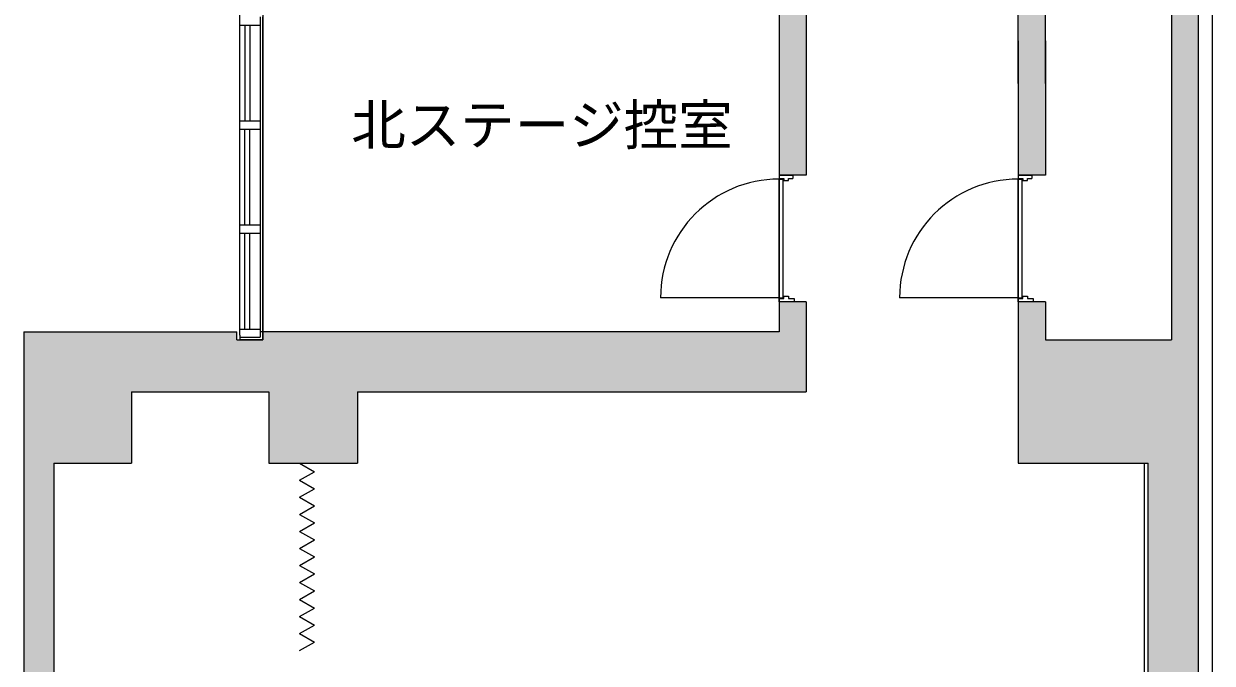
# Model space of a CAD drawing. Units: millimetres, scale not verified. Extents: x -41541 to 40812, y -111456 to -40681.
# Drawn here: x -41541 to -32816, y -59909 to -55216 of the extents above; entities that cross this region are included whole.
import ezdxf
from ezdxf.enums import TextEntityAlignment as Align

# ---------------------------------------------------------------- set-up
doc = ezdxf.new("R2010")
doc.units = ezdxf.units.MM
doc.header["$LTSCALE"] = 200
doc.linetypes.add('DASHED1', pattern=[1.8, 1.2, -0.6])
doc.layers.add('0-1_躯体', color=7, linetype='Continuous', lineweight=9)
doc.layers.add('0-2_建具', color=7, linetype='Continuous', lineweight=9)
doc.layers.add('0-4_室名', color=7, linetype='Continuous')
doc.styles.add('ＭＳ Ｐゴシック', font='')
doc.styles.get('ＭＳ Ｐゴシック').set_extended_font_data('MS PGothic')

msp = doc.modelspace()

# ---------------------------------------------------------------- linework, layer by layer
at = {"layer": '0-1_躯体'}
for p, q in [((-34241.1, -55653.4), (-34241.1, -50791.2)), ((-32916.1, -61366.2), (-32916.1, -51171.2)), ((-32816.1, -51931.2), (-32816.1, -61454.9)), ((-35996.1, -52039.4), (-35996.1, -57476.2)), ((-35796.1, -52039.4), (-35796.1, -56326.2)), ((-39786.1, -55146.3), (-39786.1, -57536.2)), ((-34041.1, -55653.4), (-34041.1, -55146.2)), ((-33116.1, -55146.2), (-33116.1, -57536.2)), ((-34241.1, -55342.6), (-34241.1, -58441.2)), ((-35796.1, -56326.2), (-35996.1, -56326.2)), ((-35796.1, -57256.2), (-35996.1, -57256.2)), ((-35796.1, -57256.2), (-35796.1, -57916.2)), ((-34041.1, -57256.2), (-34241.1, -57256.2)), ((-34041.1, -57256.2), (-34041.1, -57536.2)), ((-41541.1, -57476.2), (-39976.1, -57476.2)), ((-39976.1, -57536.2), (-39976.1, -57476.2)), ((-35996.1, -57476.2), (-39786.1, -57476.2)), ((-39976.1, -57536.2), (-39786.1, -57536.2)), ((-34041.1, -57536.2), (-33116.1, -57536.2)), ((-40751.1, -57916.2), (-40751.1, -58441.2)), ((-39091.1, -57916.2), (-35796.1, -57916.2)), ((-39091.1, -57916.2), (-39091.1, -58441.2)), ((-41321.1, -58441.2), (-41321.1, -63836.2)), ((-41321.1, -58441.2), (-40751.1, -58441.2)), ((-34241.1, -58441.2), (-33286.1, -58441.2)), ((-33316.1, -58441.2), (-33316.1, -82591.2)), ((-33286.1, -61366.2), (-33286.1, -58441.2))]:
    msp.add_line(p, q, dxfattribs=at)
for points in [[(-34041.1, -55342.6), (-34041.1, -56326.2), (-34241.1, -56326.2)], [(-41541.1, -57476.2), (-41541.1, -83556.2), (-39976.1, -83556.2)], [(-40751.1, -57916.2), (-39741.1, -57916.2), (-39741.1, -58441.2), (-39091.1, -58441.2)]]:
    msp.add_lwpolyline(points, dxfattribs=at)
at = {"layer": '0-1_躯体', "color": 9}
for points in [[(-35796.1, -50791.2), (-35996.1, -50791.2), (-35796.1, -56326.2), (-35996.1, -56326.2)], [(-34241.1, -53081.2), (-34241.1, -56326.2), (-34041.1, -53081.2), (-34041.1, -56326.2)], [(-33116.1, -54491.2), (-33116.1, -61366.2), (-32916.1, -54491.2), (-32916.1, -61366.2)], [(-35996.1, -57256.2), (-35996.1, -57916.2), (-35796.1, -57256.2), (-35796.1, -57916.2)], [(-34041.1, -57256.2), (-34241.1, -57256.2), (-34041.1, -58441.2), (-34241.1, -58441.2)], [(-40751.1, -58441.2), (-40751.1, -57476.2), (-41541.1, -58441.2), (-41541.1, -57476.2)], [(-41541.1, -57476.2), (-41541.1, -82591.2), (-41321.1, -57476.2), (-41321.1, -82591.2)], [(-39976.1, -57476.2), (-40751.1, -57476.2), (-39976.1, -57916.2), (-40751.1, -57916.2)], [(-39786.1, -57476.2), (-39786.1, -57916.2), (-39741.1, -57476.2), (-39741.1, -57916.2)], [(-39091.1, -57476.2), (-39741.1, -57476.2), (-39091.1, -58441.2), (-39741.1, -58441.2)], [(-35996.1, -57476.2), (-39091.1, -57476.2), (-35996.1, -57916.2), (-39091.1, -57916.2)], [(-39786.1, -57536.1), (-40751.1, -57536.1), (-39786.1, -57916.2), (-40751.1, -57916.2)], [(-34041.1, -57536.2), (-34041.1, -58441.2), (-33286.1, -57536.2), (-33286.1, -58441.2)], [(-33286.1, -61366.2), (-33116.1, -61366.2), (-33286.1, -57536.2), (-33116.1, -57536.2)]]:
    msp.add_solid(points, dxfattribs=at)
at = {"layer": '0-2_建具'}
for p, q in [((-39956.1, -57500.9), (-39956.1, -55146.3)), ((-39956.1, -55226.2), (-39806.1, -55226.2)), ((-39918.6, -55226.2), (-39918.6, -55929.2)), ((-39881.1, -55226.2), (-39881.1, -55929.2)), ((-39806.1, -55166.2), (-39806.1, -57516.2)), ((-39786.1, -57536.1), (-39786.1, -55166.2)), ((-39956.1, -55929.2), (-39806.1, -55929.2)), ((-39956.1, -55989.2), (-39806.1, -55989.2)), ((-39918.6, -56692.5), (-39918.6, -55989.2)), ((-39881.1, -56692.5), (-39881.1, -55989.2)), ((-35996.1, -56326.2), (-35896.1, -56326.2)), ((-35996.1, -56356.2), (-35966.1, -56356.2)), ((-35996.1, -57226.2), (-35996.1, -56356.2)), ((-35966.1, -57226.2), (-35966.1, -56356.2)), ((-35961.1, -56351.2), (-35961.1, -56366.2)), ((-35926.1, -56351.2), (-35896.1, -56351.2)), ((-35926.1, -56366.2), (-35926.1, -56351.2)), ((-35896.1, -56326.2), (-35896.1, -56351.2)), ((-34241.1, -56326.2), (-34141.1, -56326.2)), ((-34241.1, -56326.2), (-34241.1, -56351.2)), ((-34241.1, -56351.2), (-34206.1, -56351.2)), ((-34241.1, -57226.2), (-34241.1, -56356.2)), ((-34241.1, -56356.2), (-34211.1, -56356.2)), ((-34211.1, -57226.2), (-34211.1, -56356.2)), ((-34206.1, -56351.2), (-34206.1, -56366.2)), ((-34171.1, -56366.2), (-34171.1, -56351.2)), ((-34171.1, -56351.2), (-34141.1, -56351.2)), ((-34141.1, -56326.2), (-34141.1, -56351.2)), ((-35961.1, -56366.2), (-35926.1, -56366.2)), ((-34206.1, -56366.2), (-34171.1, -56366.2)), ((-39956.1, -56692.5), (-39806.1, -56692.5)), ((-39956.1, -56752.5), (-39806.1, -56752.5)), ((-39918.6, -57456.2), (-39918.6, -56752.5)), ((-39881.1, -57456.2), (-39881.1, -56752.5)), ((-35996.1, -57226.2), (-35966.1, -57226.2)), ((-35996.1, -57256.2), (-35996.1, -57231.2)), ((-35961.1, -57216.2), (-35926.1, -57216.2)), ((-35926.1, -57216.2), (-35926.1, -57231.2)), ((-35926.1, -57231.2), (-35886.1, -57231.2)), ((-35886.1, -57231.2), (-35886.1, -57256.2)), ((-34241.1, -57226.2), (-34211.1, -57226.2)), ((-34241.1, -57231.2), (-34206.1, -57231.2)), ((-34241.1, -57256.2), (-34241.1, -57231.2)), ((-34206.1, -57216.2), (-34171.1, -57216.2)), ((-34206.1, -57231.2), (-34206.1, -57216.2)), ((-34131.1, -57231.2), (-34131.1, -57256.2)), ((-35886.1, -57256.2), (-35996.1, -57256.2)), ((-34131.1, -57256.2), (-34241.1, -57256.2)), ((-39956.1, -57456.2), (-39806.1, -57456.2)), ((-39786.1, -57476.2), (-39806.1, -57476.2)), ((-39956.1, -57500.9), (-39956.1, -57536.1)), ((-39956.1, -57516.2), (-39806.1, -57516.2)), ((-39786.1, -57536.1), (-39956.1, -57536.1))]:
    msp.add_line(p, q, dxfattribs=at)
at = {"layer": '0-2_建具', "color": 4, "lineweight": 5}
for p, q in [((-35996.1, -57226.2), (-36866.1, -57226.2)), ((-34241.1, -57226.2), (-35111.1, -57226.2))]:
    msp.add_line(p, q, dxfattribs=at)
at = {"layer": '0-2_建具', "color": 4, "linetype": 'DASHED1', "lineweight": 5}
for p, q in [((-39516.1, -58441.2), (-39407.9, -58503.7)), ((-39516.1, -58566.2), (-39407.9, -58503.7)), ((-39516.1, -58566.2), (-39407.9, -58628.7)), ((-39516.1, -58691.2), (-39407.9, -58628.7)), ((-39516.1, -58691.2), (-39407.9, -58753.7)), ((-39516.1, -58816.2), (-39407.9, -58753.7)), ((-39516.1, -58816.2), (-39407.9, -58878.7)), ((-39516.1, -58941.2), (-39407.9, -58878.7)), ((-39516.1, -58941.2), (-39407.9, -59003.7)), ((-39516.1, -59066.2), (-39407.9, -59003.7)), ((-39516.1, -59066.2), (-39407.9, -59128.7)), ((-39516.1, -59191.2), (-39407.9, -59128.7)), ((-39516.1, -59191.2), (-39407.9, -59253.7)), ((-39516.1, -59316.2), (-39407.9, -59253.7)), ((-39516.1, -59316.2), (-39407.9, -59378.7)), ((-39516.1, -59441.2), (-39407.9, -59378.7)), ((-39516.1, -59441.2), (-39407.9, -59503.7)), ((-39516.1, -59566.2), (-39407.9, -59503.7)), ((-39516.1, -59566.2), (-39407.9, -59628.7)), ((-39516.1, -59691.2), (-39407.9, -59628.7)), ((-39516.1, -59691.2), (-39407.9, -59753.7)), ((-39516.1, -59816.2), (-39407.9, -59753.7))]:
    msp.add_line(p, q, dxfattribs=at)
at = {"layer": '0-2_建具'}
for points in [[(-35996.1, -56326.2), (-35996.1, -56351.2), (-35961.1, -56351.2)], [(-35996.1, -57231.2), (-35961.1, -57231.2), (-35961.1, -57216.2)], [(-34171.1, -57216.2), (-34171.1, -57231.2), (-34131.1, -57231.2)]]:
    msp.add_lwpolyline(points, dxfattribs=at)
at = {"layer": '0-2_建具', "color": 4, "lineweight": 5}
for centre in [(-35996.1, -57226.2), (-34241.1, -57226.2)]:
    msp.add_arc(centre, 870, 90, 180, dxfattribs=at)

# ---------------------------------------------------------------- texts
at = {"layer": '0-4_室名', "style": 'ＭＳ Ｐゴシック'}
msp.add_text('北ステージ控室', height=293.3, dxfattribs=at).set_placement((-39136.8, -56192.4), align=Align.BOTTOM_LEFT)

doc.saveas('drawing.dxf')
